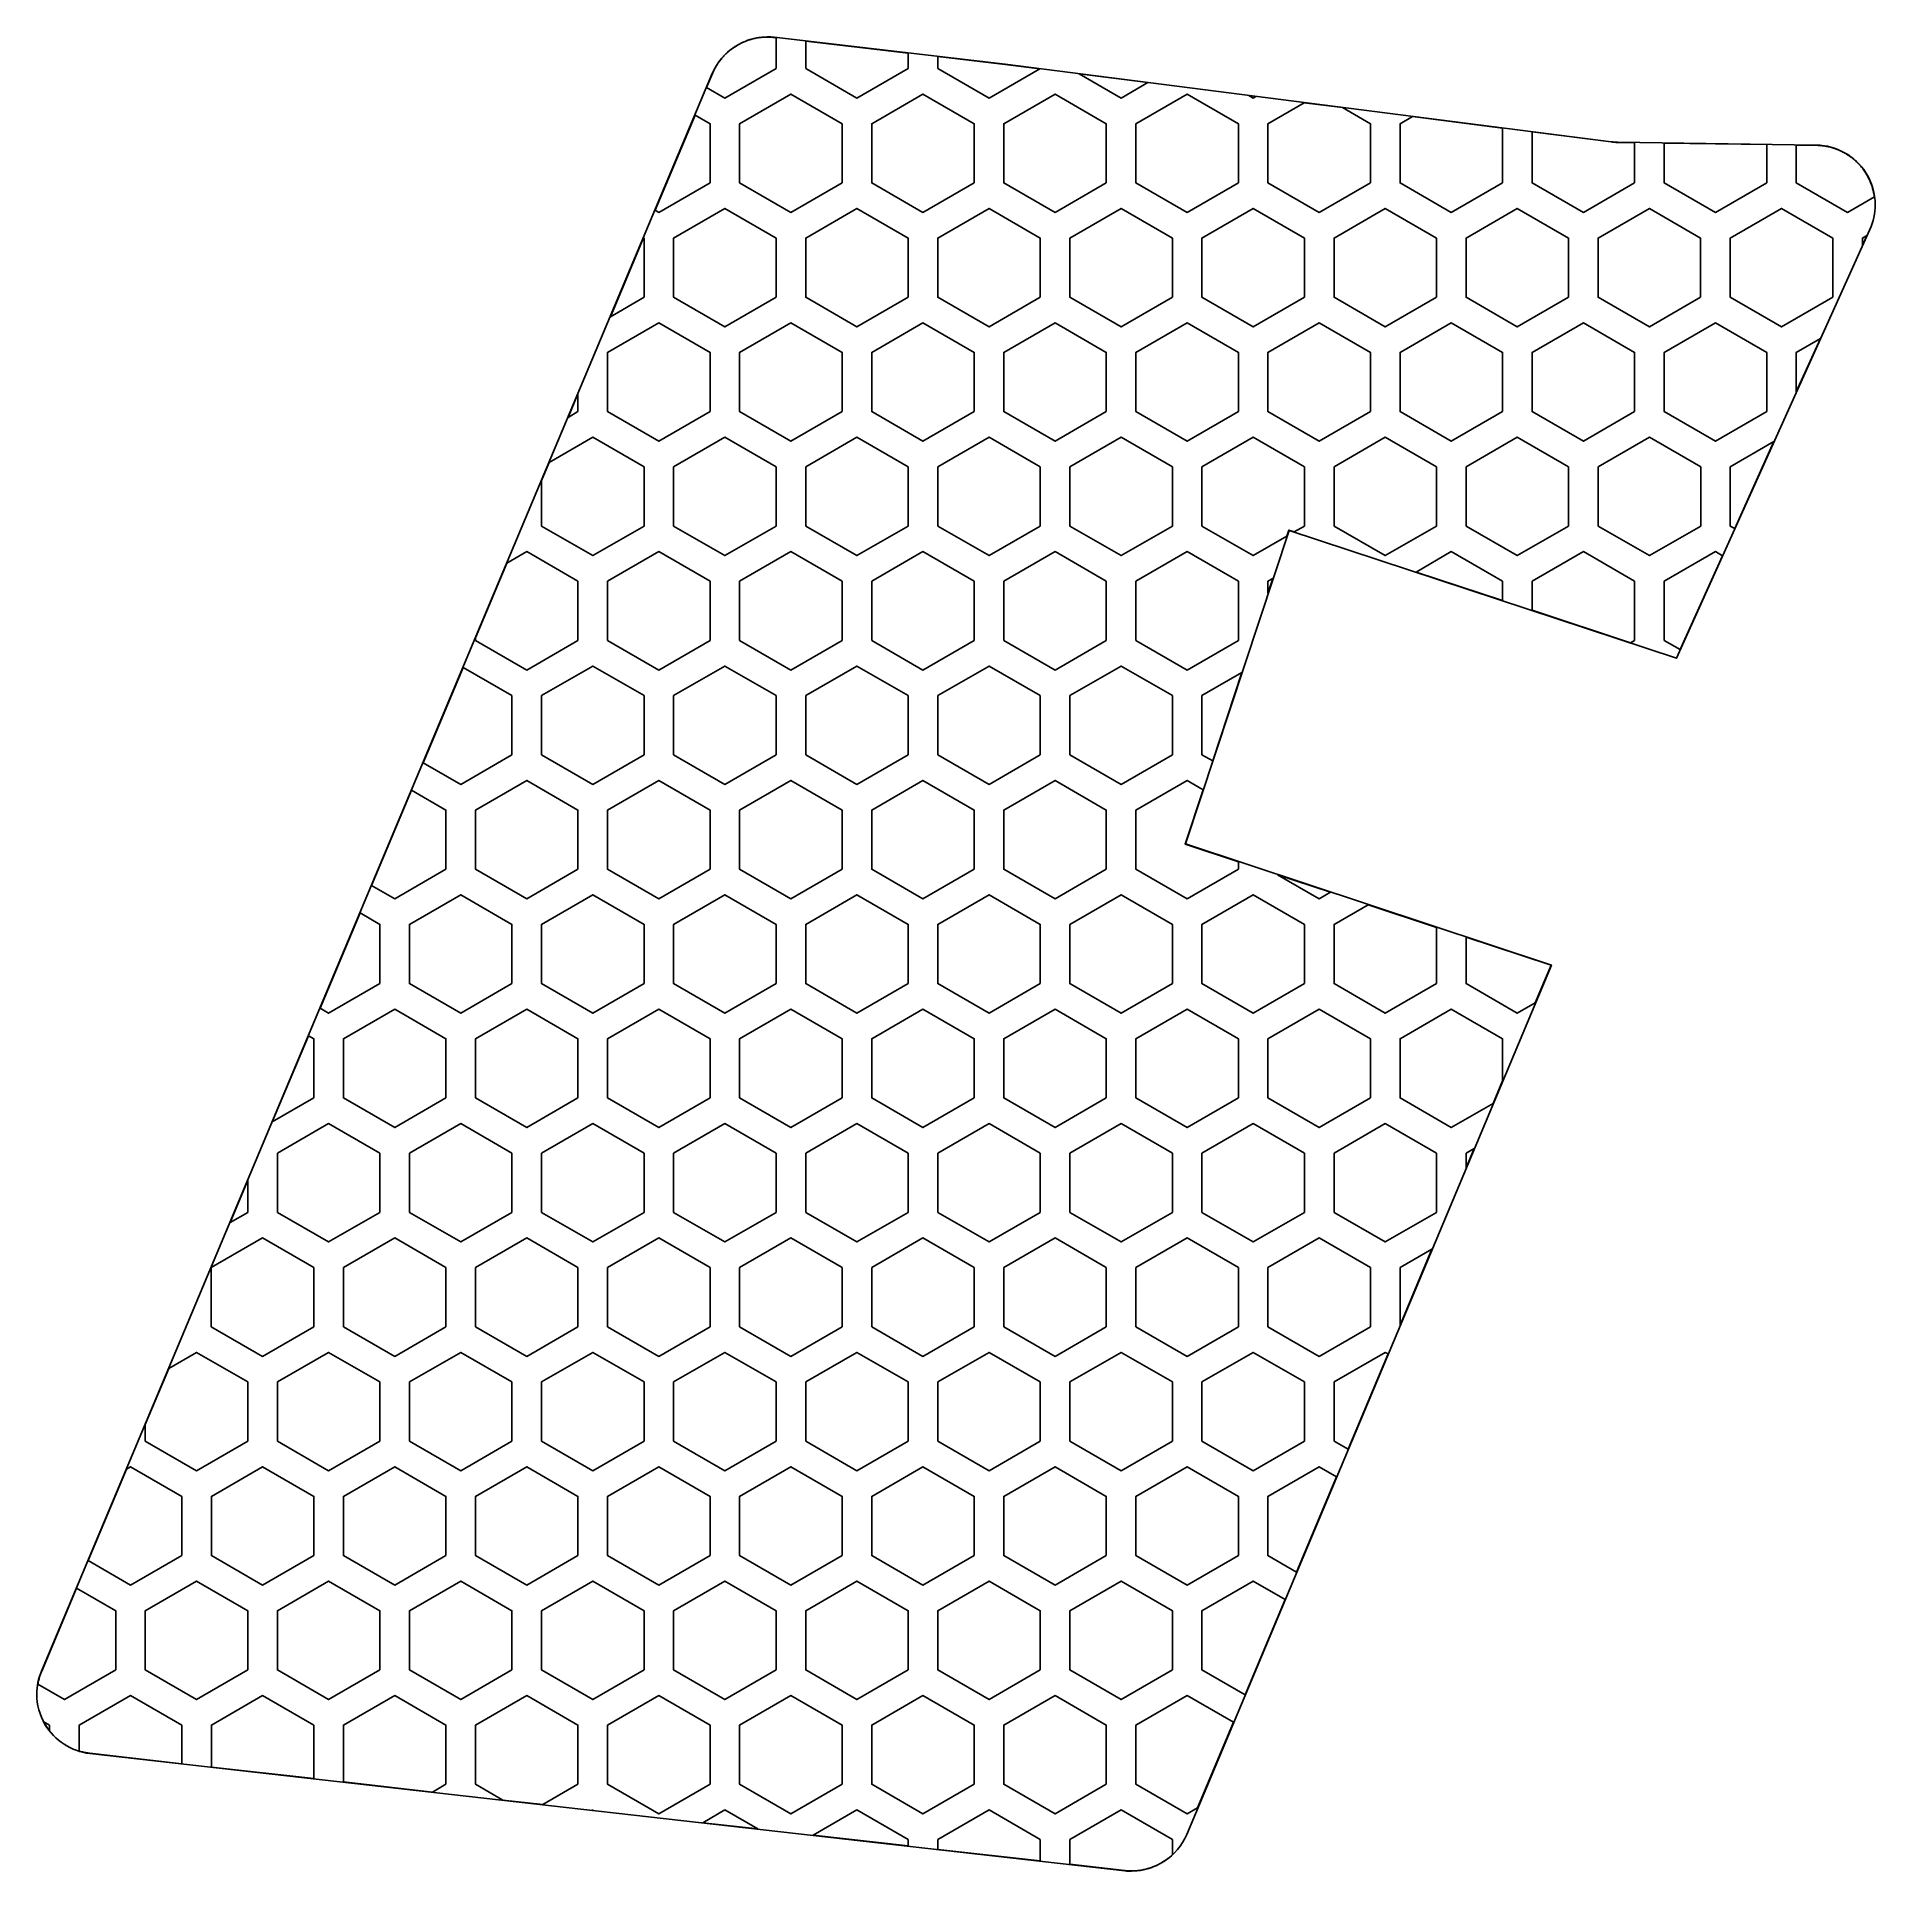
# Model space of a CAD drawing. Extents: x -31.1 to 31.1, y -31 to 31.
import ezdxf

# ---------------------------------------------------------------- set-up
doc = ezdxf.new("R2010")
doc.units = 0
doc.layers.add('Add_Red', color=1, linetype='Continuous')
doc.layers.add('Vector_Red', color=1, linetype='Continuous')

msp = doc.modelspace()

# ---------------------------------------------------------------- linework, layer by layer
at = {"layer": 'Add_Red'}
for points in [[(-6.08, 29.928), (-6.08, 30.969), (-6.145, 30.976), (-6.18, 30.98), (-6.214, 30.983), (-6.249, 30.986), (-6.285, 30.988), (-6.32, 30.989), (-6.377, 30.99), (-6.412, 30.99), (-6.448, 30.989), (-6.483, 30.987), (-6.518, 30.985), (-6.553, 30.982), (-6.588, 30.979), (-6.622, 30.975), (-6.657, 30.97), (-6.692, 30.965), (-6.726, 30.959), (-6.761, 30.953), (-6.795, 30.946), (-6.83, 30.938), (-6.864, 30.93), (-6.898, 30.921), (-6.932, 30.912), (-6.965, 30.902), (-6.999, 30.892), (-7.032, 30.88), (-7.065, 30.869), (-7.098, 30.856), (-7.131, 30.844), (-7.163, 30.83), (-7.195, 30.816), (-7.227, 30.802), (-7.259, 30.787), (-7.29, 30.771), (-7.321, 30.755), (-7.352, 30.738), (-7.383, 30.721), (-7.413, 30.703), (-7.443, 30.684), (-7.472, 30.666), (-7.502, 30.646), (-7.531, 30.626), (-7.559, 30.606), (-7.587, 30.585), (-7.615, 30.564), (-7.643, 30.542), (-7.67, 30.52), (-7.696, 30.497), (-7.723, 30.474), (-7.749, 30.45), (-7.774, 30.426), (-7.799, 30.401), (-7.824, 30.376), (-7.848, 30.351), (-7.871, 30.325), (-7.895, 30.298), (-7.918, 30.272), (-7.94, 30.245), (-7.962, 30.217), (-7.983, 30.189), (-8.004, 30.161), (-8.024, 30.133), (-8.044, 30.104), (-8.064, 30.074), (-8.082, 30.045), (-8.101, 30.015), (-8.119, 29.985), (-8.136, 29.954), (-8.153, 29.923), (-8.169, 29.892), (-8.184, 29.861), (-8.2, 29.829), (-8.214, 29.797), (-8.231, 29.758), (-8.43, 29.285), (-7.812, 28.928), (-6.08, 29.928)], [(-1.616, 29.928), (-1.616, 30.449), (-5.08, 30.852), (-5.08, 29.928), (-3.348, 28.928), (-1.616, 29.928)], [(2.829, 29.917), (1.663, 30.067), (-0.616, 30.332), (-0.616, 29.928), (1.116, 28.928), (2.829, 29.917)], [(6.483, 29.449), (4.163, 29.747), (5.58, 28.928), (6.483, 29.449)], [(-3.848, 26.062), (-3.848, 28.062), (-5.58, 29.062), (-7.312, 28.062), (-7.312, 26.062), (-5.58, 25.062), (-3.848, 26.062)], [(0.616, 26.062), (0.616, 28.062), (-1.116, 29.062), (-2.848, 28.062), (-2.848, 26.062), (-1.116, 25.062), (0.616, 26.062)], [(5.08, 26.062), (5.08, 28.062), (3.348, 29.062), (1.616, 28.062), (1.616, 26.062), (3.348, 25.062), (5.08, 26.062)], [(9.544, 26.062), (9.544, 28.062), (7.812, 29.062), (6.08, 28.062), (6.08, 26.062), (7.812, 25.062), (9.544, 26.062)], [(10.136, 28.982), (9.899, 29.012), (10.044, 28.928), (10.136, 28.982)], [(14.008, 26.062), (14.008, 28.062), (13.066, 28.606), (11.773, 28.772), (10.544, 28.062), (10.544, 26.062), (12.276, 25.062), (14.008, 26.062)], [(-8.312, 26.062), (-8.312, 28.062), (-8.82, 28.355), (-10.172, 25.136), (-10.044, 25.062), (-8.312, 26.062)], [(18.472, 26.062), (18.472, 27.914), (15.427, 28.304), (15.008, 28.062), (15.008, 26.062), (16.74, 25.062), (18.472, 26.062)], [(22.936, 26.062), (22.936, 27.42), (22.367, 27.428), (22.332, 27.429), (22.296, 27.431), (22.261, 27.433), (22.225, 27.435), (22.19, 27.439), (22.139, 27.444), (19.472, 27.786), (19.472, 26.062), (21.204, 25.062), (22.936, 26.062)], [(27.401, 26.062), (27.401, 27.355), (23.936, 27.405), (23.936, 26.062), (25.668, 25.062), (27.401, 26.062)], [(31.041, 25.586), (31.039, 25.6), (31.034, 25.635), (31.028, 25.67), (31.022, 25.704), (31.015, 25.739), (31.007, 25.773), (30.999, 25.807), (30.99, 25.841), (30.981, 25.875), (30.971, 25.908), (30.96, 25.942), (30.949, 25.975), (30.937, 26.008), (30.925, 26.041), (30.912, 26.074), (30.899, 26.106), (30.885, 26.138), (30.87, 26.17), (30.855, 26.202), (30.839, 26.233), (30.823, 26.265), (30.806, 26.295), (30.789, 26.326), (30.771, 26.356), (30.745, 26.399), (30.725, 26.429), (30.706, 26.458), (30.686, 26.487), (30.665, 26.515), (30.644, 26.543), (30.623, 26.571), (30.6, 26.598), (30.578, 26.625), (30.555, 26.652), (30.531, 26.678), (30.508, 26.703), (30.483, 26.729), (30.458, 26.753), (30.433, 26.778), (30.408, 26.802), (30.381, 26.825), (30.355, 26.848), (30.328, 26.871), (30.301, 26.893), (30.273, 26.915), (30.245, 26.936), (30.217, 26.956), (30.188, 26.977), (30.159, 26.996), (30.13, 27.015), (30.1, 27.034), (30.07, 27.052), (30.04, 27.07), (30.009, 27.087), (29.978, 27.103), (29.947, 27.119), (29.915, 27.135), (29.883, 27.149), (29.851, 27.164), (29.819, 27.177), (29.786, 27.191), (29.754, 27.203), (29.721, 27.215), (29.688, 27.227), (29.654, 27.238), (29.621, 27.248), (29.587, 27.258), (29.553, 27.267), (29.519, 27.275), (29.485, 27.283), (29.451, 27.29), (29.416, 27.297), (29.382, 27.303), (29.347, 27.309), (29.312, 27.314), (29.277, 27.318), (29.242, 27.322), (29.207, 27.325), (29.172, 27.327), (29.137, 27.329), (29.077, 27.331), (28.401, 27.341), (28.401, 26.062), (30.133, 25.062), (31.041, 25.586)], [(-6.08, 22.196), (-6.08, 24.196), (-7.812, 25.196), (-9.544, 24.196), (-9.544, 22.196), (-7.812, 21.196), (-6.08, 22.196)], [(-1.616, 22.196), (-1.616, 24.196), (-3.348, 25.196), (-5.08, 24.196), (-5.08, 22.196), (-3.348, 21.196), (-1.616, 22.196)], [(2.848, 22.196), (2.848, 24.196), (1.116, 25.196), (-0.616, 24.196), (-0.616, 22.196), (1.116, 21.196), (2.848, 22.196)], [(7.312, 22.196), (7.312, 24.196), (5.58, 25.196), (3.848, 24.196), (3.848, 22.196), (5.58, 21.196), (7.312, 22.196)], [(11.776, 22.196), (11.776, 24.196), (10.044, 25.196), (8.312, 24.196), (8.312, 22.196), (10.044, 21.196), (11.776, 22.196)], [(16.24, 22.196), (16.24, 24.196), (14.508, 25.196), (12.776, 24.196), (12.776, 22.196), (14.508, 21.196), (16.24, 22.196)], [(20.704, 22.196), (20.704, 24.196), (18.972, 25.196), (17.24, 24.196), (17.24, 22.196), (18.972, 21.196), (20.704, 22.196)], [(25.168, 22.196), (25.168, 24.196), (23.436, 25.196), (21.704, 24.196), (21.704, 22.196), (23.436, 21.196), (25.168, 22.196)], [(29.633, 22.196), (29.633, 24.196), (27.901, 25.196), (26.168, 24.196), (26.168, 22.196), (27.901, 21.196), (29.633, 22.196)], [(30.786, 24.285), (30.633, 24.196), (30.633, 23.944), (30.786, 24.285)], [(-10.544, 22.196), (-10.544, 24.196), (-10.562, 24.206), (-11.682, 21.539), (-10.544, 22.196)], [(-8.312, 18.33), (-8.312, 20.33), (-10.044, 21.33), (-11.776, 20.33), (-11.776, 18.33), (-10.044, 17.33), (-8.312, 18.33)], [(-3.848, 18.33), (-3.848, 20.33), (-5.58, 21.33), (-7.312, 20.33), (-7.312, 18.33), (-5.58, 17.33), (-3.848, 18.33)], [(0.616, 18.33), (0.616, 20.33), (-1.116, 21.33), (-2.848, 20.33), (-2.848, 18.33), (-1.116, 17.33), (0.616, 18.33)], [(5.08, 18.33), (5.08, 20.33), (3.348, 21.33), (1.616, 20.33), (1.616, 18.33), (3.348, 17.33), (5.08, 18.33)], [(9.544, 18.33), (9.544, 20.33), (7.812, 21.33), (6.08, 20.33), (6.08, 18.33), (7.812, 17.33), (9.544, 18.33)], [(14.008, 18.33), (14.008, 20.33), (12.276, 21.33), (10.544, 20.33), (10.544, 18.33), (12.276, 17.33), (14.008, 18.33)], [(18.472, 18.33), (18.472, 20.33), (16.74, 21.33), (15.008, 20.33), (15.008, 18.33), (16.74, 17.33), (18.472, 18.33)], [(22.936, 18.33), (22.936, 20.33), (21.204, 21.33), (19.472, 20.33), (19.472, 18.33), (21.204, 17.33), (22.936, 18.33)], [(27.401, 18.33), (27.401, 20.33), (25.669, 21.33), (23.936, 20.33), (23.936, 18.33), (25.669, 17.33), (27.401, 18.33)], [(29.215, 20.8), (28.401, 20.33), (28.401, 18.995), (29.215, 20.8)], [(-12.776, 18.33), (-12.776, 18.932), (-13.11, 18.137), (-12.776, 18.33)], [(-10.544, 14.464), (-10.544, 16.464), (-12.276, 17.464), (-13.75, 16.613), (-14.008, 15.998), (-14.008, 14.464), (-12.276, 13.464), (-10.544, 14.464)], [(-6.08, 14.464), (-6.08, 16.464), (-7.812, 17.464), (-9.544, 16.464), (-9.544, 14.464), (-7.812, 13.464), (-6.08, 14.464)], [(-1.616, 14.464), (-1.616, 16.464), (-3.348, 17.464), (-5.08, 16.464), (-5.08, 14.464), (-3.348, 13.464), (-1.616, 14.464)], [(2.848, 14.464), (2.848, 16.464), (1.116, 17.464), (-0.616, 16.464), (-0.616, 14.464), (1.116, 13.464), (2.848, 14.464)], [(7.312, 14.464), (7.312, 16.464), (5.58, 17.464), (3.848, 16.464), (3.848, 14.464), (5.58, 13.464), (7.312, 14.464)], [(11.181, 14.12), (11.25, 14.328), (11.435, 14.267), (11.776, 14.464), (11.776, 16.464), (10.044, 17.464), (8.312, 16.464), (8.312, 14.464), (10.044, 13.464), (11.181, 14.12)], [(16.24, 14.464), (16.24, 16.464), (14.508, 17.464), (12.776, 16.464), (12.776, 14.464), (14.508, 13.464), (16.24, 14.464)], [(20.704, 14.464), (20.704, 16.464), (18.972, 17.464), (17.24, 16.464), (17.24, 14.464), (18.972, 13.464), (20.704, 14.464)], [(25.169, 14.464), (25.169, 16.464), (23.436, 17.464), (21.704, 16.464), (21.704, 14.464), (23.436, 13.464), (25.169, 14.464)], [(27.643, 17.316), (26.169, 16.464), (26.169, 14.464), (26.318, 14.378), (27.643, 17.316)], [(-12.776, 10.598), (-12.776, 12.598), (-14.508, 13.598), (-15.179, 13.211), (-16.24, 10.682), (-16.24, 10.598), (-14.508, 9.598), (-12.776, 10.598)], [(-8.312, 10.598), (-8.312, 12.598), (-10.044, 13.598), (-11.776, 12.598), (-11.776, 10.598), (-10.044, 9.598), (-8.312, 10.598)], [(-3.848, 10.598), (-3.848, 12.598), (-5.58, 13.598), (-7.312, 12.598), (-7.312, 10.598), (-5.58, 9.598), (-3.848, 10.598)], [(0.616, 10.598), (0.616, 12.598), (-1.116, 13.598), (-2.848, 12.598), (-2.848, 10.598), (-1.116, 9.598), (0.616, 10.598)], [(5.08, 10.598), (5.08, 12.598), (3.348, 13.598), (1.616, 12.598), (1.616, 10.598), (3.348, 9.598), (5.08, 10.598)], [(9.544, 10.598), (9.544, 12.598), (7.812, 13.598), (6.08, 12.598), (6.08, 10.598), (7.812, 9.598), (9.544, 10.598)], [(18.472, 12.598), (16.74, 13.598), (15.549, 12.91), (18.472, 11.946), (18.472, 12.598)], [(22.936, 10.598), (22.936, 12.598), (21.204, 13.598), (19.472, 12.598), (19.472, 11.616), (22.799, 10.519), (22.936, 10.598)], [(25.905, 13.461), (25.669, 13.598), (23.936, 12.598), (23.936, 10.598), (24.474, 10.288), (25.905, 13.461)], [(10.711, 12.694), (10.544, 12.598), (10.544, 12.19), (10.711, 12.694)], [(-15.008, 6.732), (-15.008, 8.732), (-16.659, 9.685), (-18.011, 6.466), (-16.74, 5.732), (-15.008, 6.732)], [(-10.544, 6.732), (-10.544, 8.732), (-12.276, 9.732), (-14.008, 8.732), (-14.008, 6.732), (-12.276, 5.732), (-10.544, 6.732)], [(-6.08, 6.732), (-6.08, 8.732), (-7.812, 9.732), (-9.544, 8.732), (-9.544, 6.732), (-7.812, 5.732), (-6.08, 6.732)], [(-1.616, 6.732), (-1.616, 8.732), (-3.348, 9.732), (-5.08, 8.732), (-5.08, 6.732), (-3.348, 5.732), (-1.616, 6.732)], [(2.848, 6.732), (2.848, 8.732), (1.116, 9.732), (-0.616, 8.732), (-0.616, 6.732), (1.116, 5.732), (2.848, 6.732)], [(7.312, 6.732), (7.312, 8.732), (5.58, 9.732), (3.848, 8.732), (3.848, 6.732), (5.58, 5.732), (7.312, 6.732)], [(9.661, 9.511), (8.312, 8.732), (8.312, 6.732), (8.675, 6.523), (9.661, 9.511)], [(-12.776, 2.866), (-12.776, 4.866), (-14.508, 5.866), (-16.24, 4.866), (-16.24, 2.866), (-14.508, 1.866), (-12.776, 2.866)], [(-8.312, 2.866), (-8.312, 4.866), (-10.044, 5.866), (-11.776, 4.866), (-11.776, 2.866), (-10.044, 1.866), (-8.312, 2.866)], [(-3.848, 2.866), (-3.848, 4.866), (-5.58, 5.866), (-7.312, 4.866), (-7.312, 2.866), (-5.58, 1.866), (-3.848, 2.866)], [(0.616, 2.866), (0.616, 4.866), (-1.116, 5.866), (-2.848, 4.866), (-2.848, 2.866), (-1.116, 1.866), (0.616, 2.866)], [(5.08, 2.866), (5.08, 4.866), (3.348, 5.866), (1.616, 4.866), (1.616, 2.866), (3.348, 1.866), (5.08, 2.866)], [(9.544, 2.866), (9.544, 3.117), (7.748, 3.712), (8.355, 5.553), (7.812, 5.866), (6.08, 4.866), (6.08, 2.866), (7.812, 1.866), (9.544, 2.866)], [(-17.24, 2.866), (-17.24, 4.866), (-18.401, 5.536), (-19.753, 2.317), (-18.972, 1.866), (-17.24, 2.866)], [(12.658, 2.086), (10.868, 2.679), (12.276, 1.866), (12.658, 2.086)], [(-15.008, -1), (-15.008, 1), (-16.74, 2), (-18.472, 1), (-18.472, -1), (-16.74, -2), (-15.008, -1)], [(-10.544, -1), (-10.544, 1), (-12.276, 2), (-14.008, 1), (-14.008, -1), (-12.276, -2), (-10.544, -1)], [(-6.08, -1), (-6.08, 1), (-7.812, 2), (-9.544, 1), (-9.544, -1), (-7.812, -2), (-6.08, -1)], [(-1.616, -1), (-1.616, 1), (-3.348, 2), (-5.08, 1), (-5.08, -1), (-3.348, -2), (-1.616, -1)], [(2.848, -1), (2.848, 1), (1.116, 2), (-0.616, 1), (-0.616, -1), (1.116, -2), (2.848, -1)], [(7.312, -1), (7.312, 1), (5.58, 2), (3.848, 1), (3.848, -1), (5.58, -2), (7.312, -1)], [(11.776, -1), (11.776, 1), (10.044, 2), (8.312, 1), (8.312, -1), (10.044, -2), (11.776, -1)], [(-19.472, -1), (-19.472, 1), (-20.143, 1.387), (-21.495, -1.832), (-21.204, -2), (-19.472, -1)], [(16.24, -1), (16.24, 0.9), (13.929, 1.666), (12.776, 1), (12.776, -1), (14.508, -2), (16.24, -1)], [(19.579, -1.65), (20.111, -0.381), (17.24, 0.569), (17.24, -1), (18.972, -2), (19.579, -1.65)], [(-17.24, -4.866), (-17.24, -2.866), (-18.972, -1.866), (-20.704, -2.866), (-20.704, -4.866), (-18.972, -5.866), (-17.24, -4.866)], [(-12.776, -4.866), (-12.776, -2.866), (-14.508, -1.866), (-16.24, -2.866), (-16.24, -4.866), (-14.508, -5.866), (-12.776, -4.866)], [(-8.312, -4.866), (-8.312, -2.866), (-10.044, -1.866), (-11.776, -2.866), (-11.776, -4.866), (-10.044, -5.866), (-8.312, -4.866)], [(-3.848, -4.866), (-3.848, -2.866), (-5.58, -1.866), (-7.312, -2.866), (-7.312, -4.866), (-5.58, -5.866), (-3.848, -4.866)], [(0.616, -4.866), (0.616, -2.866), (-1.116, -1.866), (-2.848, -2.866), (-2.848, -4.866), (-1.116, -5.866), (0.616, -4.866)], [(5.08, -4.866), (5.08, -2.866), (3.348, -1.866), (1.616, -2.866), (1.616, -4.866), (3.348, -5.866), (5.08, -4.866)], [(9.544, -4.866), (9.544, -2.866), (7.812, -1.866), (6.08, -2.866), (6.08, -4.866), (7.812, -5.866), (9.544, -4.866)], [(14.008, -4.866), (14.008, -2.866), (12.276, -1.866), (10.544, -2.866), (10.544, -4.866), (12.276, -5.866), (14.008, -4.866)], [(18.152, -5.051), (18.472, -4.287), (18.472, -2.866), (16.74, -1.866), (15.008, -2.866), (15.008, -4.866), (16.74, -5.866), (18.152, -5.051)], [(-21.704, -4.866), (-21.704, -2.866), (-21.885, -2.762), (-23.109, -5.677), (-21.704, -4.866)], [(-19.472, -8.732), (-19.472, -6.732), (-21.204, -5.732), (-22.936, -6.732), (-22.936, -8.732), (-21.204, -9.732), (-19.472, -8.732)], [(-15.008, -8.732), (-15.008, -6.732), (-16.74, -5.732), (-18.472, -6.732), (-18.472, -8.732), (-16.74, -9.732), (-15.008, -8.732)], [(-10.544, -8.732), (-10.544, -6.732), (-12.276, -5.732), (-14.008, -6.732), (-14.008, -8.732), (-12.276, -9.732), (-10.544, -8.732)], [(-6.08, -8.732), (-6.08, -6.732), (-7.812, -5.732), (-9.544, -6.732), (-9.544, -8.732), (-7.812, -9.732), (-6.08, -8.732)], [(-1.616, -8.732), (-1.616, -6.732), (-3.348, -5.732), (-5.08, -6.732), (-5.08, -8.732), (-3.348, -9.732), (-1.616, -8.732)], [(2.848, -8.732), (2.848, -6.732), (1.116, -5.732), (-0.616, -6.732), (-0.616, -8.732), (1.116, -9.732), (2.848, -8.732)], [(7.312, -8.732), (7.312, -6.732), (5.58, -5.732), (3.848, -6.732), (3.848, -8.732), (5.58, -9.732), (7.312, -8.732)], [(11.776, -8.732), (11.776, -6.732), (10.044, -5.732), (8.312, -6.732), (8.312, -8.732), (10.044, -9.732), (11.776, -8.732)], [(16.24, -8.732), (16.24, -6.732), (14.508, -5.732), (12.776, -6.732), (12.776, -8.732), (14.508, -9.732), (16.24, -8.732)], [(17.513, -6.575), (17.24, -6.732), (17.24, -7.224), (17.513, -6.575)], [(-23.936, -8.732), (-23.936, -7.648), (-24.537, -9.079), (-23.936, -8.732)], [(-21.704, -12.598), (-21.704, -10.598), (-23.436, -9.598), (-25.169, -10.598), (-25.169, -12.598), (-23.436, -13.598), (-21.704, -12.598)], [(-17.24, -12.598), (-17.24, -10.598), (-18.972, -9.598), (-20.704, -10.598), (-20.704, -12.598), (-18.972, -13.598), (-17.24, -12.598)], [(-12.776, -12.598), (-12.776, -10.598), (-14.508, -9.598), (-16.24, -10.598), (-16.24, -12.598), (-14.508, -13.598), (-12.776, -12.598)], [(-8.312, -12.598), (-8.312, -10.598), (-10.044, -9.598), (-11.776, -10.598), (-11.776, -12.598), (-10.044, -13.598), (-8.312, -12.598)], [(-3.848, -12.598), (-3.848, -10.598), (-5.58, -9.598), (-7.312, -10.598), (-7.312, -12.598), (-5.58, -13.598), (-3.848, -12.598)], [(0.616, -12.598), (0.616, -10.598), (-1.116, -9.598), (-2.848, -10.598), (-2.848, -12.598), (-1.116, -13.598), (0.616, -12.598)], [(5.08, -12.598), (5.08, -10.598), (3.348, -9.598), (1.616, -10.598), (1.616, -12.598), (3.348, -13.598), (5.08, -12.598)], [(9.544, -12.598), (9.544, -10.598), (7.812, -9.598), (6.08, -10.598), (6.08, -12.598), (7.812, -13.598), (9.544, -12.598)], [(14.008, -12.598), (14.008, -10.598), (12.276, -9.598), (10.544, -10.598), (10.544, -12.598), (12.276, -13.598), (14.008, -12.598)], [(16.086, -9.976), (15.008, -10.598), (15.008, -12.546), (16.086, -9.976)], [(-23.936, -16.464), (-23.936, -14.464), (-25.669, -13.464), (-26.606, -14.005), (-27.401, -15.898), (-27.401, -16.464), (-25.669, -17.464), (-23.936, -16.464)], [(-19.472, -16.464), (-19.472, -14.464), (-21.204, -13.464), (-22.936, -14.464), (-22.936, -16.464), (-21.204, -17.464), (-19.472, -16.464)], [(-15.008, -16.464), (-15.008, -14.464), (-16.74, -13.464), (-18.472, -14.464), (-18.472, -16.464), (-16.74, -17.464), (-15.008, -16.464)], [(-10.544, -16.464), (-10.544, -14.464), (-12.276, -13.464), (-14.008, -14.464), (-14.008, -16.464), (-12.276, -17.464), (-10.544, -16.464)], [(-6.08, -16.464), (-6.08, -14.464), (-7.812, -13.464), (-9.544, -14.464), (-9.544, -16.464), (-7.812, -17.464), (-6.08, -16.464)], [(-1.616, -16.464), (-1.616, -14.464), (-3.348, -13.464), (-5.08, -14.464), (-5.08, -16.464), (-3.348, -17.464), (-1.616, -16.464)], [(2.848, -16.464), (2.848, -14.464), (1.116, -13.464), (-0.616, -14.464), (-0.616, -16.464), (1.116, -17.464), (2.848, -16.464)], [(7.312, -16.464), (7.312, -14.464), (5.58, -13.464), (3.848, -14.464), (3.848, -16.464), (5.58, -17.464), (7.312, -16.464)], [(11.776, -16.464), (11.776, -14.464), (10.044, -13.464), (8.312, -14.464), (8.312, -16.464), (10.044, -17.464), (11.776, -16.464)], [(14.601, -13.517), (14.508, -13.464), (12.776, -14.464), (12.776, -16.464), (13.25, -16.738), (14.601, -13.517)], [(-26.168, -20.33), (-26.168, -18.33), (-27.901, -17.33), (-28.034, -17.407), (-29.334, -20.503), (-27.901, -21.33), (-26.168, -20.33)], [(-21.704, -20.33), (-21.704, -18.33), (-23.436, -17.33), (-25.168, -18.33), (-25.168, -20.33), (-23.436, -21.33), (-21.704, -20.33)], [(-17.24, -20.33), (-17.24, -18.33), (-18.972, -17.33), (-20.704, -18.33), (-20.704, -20.33), (-18.972, -21.33), (-17.24, -20.33)], [(-12.776, -20.33), (-12.776, -18.33), (-14.508, -17.33), (-16.24, -18.33), (-16.24, -20.33), (-14.508, -21.33), (-12.776, -20.33)], [(-8.312, -20.33), (-8.312, -18.33), (-10.044, -17.33), (-11.776, -18.33), (-11.776, -20.33), (-10.044, -21.33), (-8.312, -20.33)], [(-3.848, -20.33), (-3.848, -18.33), (-5.58, -17.33), (-7.312, -18.33), (-7.312, -20.33), (-5.58, -21.33), (-3.848, -20.33)], [(0.616, -20.33), (0.616, -18.33), (-1.116, -17.33), (-2.848, -18.33), (-2.848, -20.33), (-1.116, -21.33), (0.616, -20.33)], [(5.08, -20.33), (5.08, -18.33), (3.348, -17.33), (1.616, -18.33), (1.616, -20.33), (3.348, -21.33), (5.08, -20.33)], [(9.544, -20.33), (9.544, -18.33), (7.812, -17.33), (6.08, -18.33), (6.08, -20.33), (7.812, -21.33), (9.544, -20.33)], [(12.86, -17.667), (12.276, -17.33), (10.544, -18.33), (10.544, -20.33), (11.51, -20.887), (12.86, -17.667)], [(-28.401, -24.196), (-28.401, -22.196), (-29.724, -21.432), (-30.902, -24.237), (-30.915, -24.269), (-30.928, -24.302), (-30.94, -24.335), (-30.951, -24.368), (-30.962, -24.401), (-30.973, -24.435), (-30.983, -24.468), (-30.992, -24.502), (-31.001, -24.536), (-31.009, -24.57), (-31.016, -24.605), (-31.023, -24.639), (-31.029, -24.674), (-31.03, -24.678), (-30.133, -25.196), (-28.401, -24.196)], [(-23.936, -24.196), (-23.936, -22.196), (-25.668, -21.196), (-27.401, -22.196), (-27.401, -24.196), (-25.668, -25.196), (-23.936, -24.196)], [(-19.472, -24.196), (-19.472, -22.196), (-21.204, -21.196), (-22.936, -22.196), (-22.936, -24.196), (-21.204, -25.196), (-19.472, -24.196)], [(-15.008, -24.196), (-15.008, -22.196), (-16.74, -21.196), (-18.472, -22.196), (-18.472, -24.196), (-16.74, -25.196), (-15.008, -24.196)], [(-10.544, -24.196), (-10.544, -22.196), (-12.276, -21.196), (-14.008, -22.196), (-14.008, -24.196), (-12.276, -25.196), (-10.544, -24.196)], [(-6.08, -24.196), (-6.08, -22.196), (-7.812, -21.196), (-9.544, -22.196), (-9.544, -24.196), (-7.812, -25.196), (-6.08, -24.196)], [(-1.616, -24.196), (-1.616, -22.196), (-3.348, -21.196), (-5.08, -22.196), (-5.08, -24.196), (-3.348, -25.196), (-1.616, -24.196)], [(2.848, -24.196), (2.848, -22.196), (1.116, -21.196), (-0.616, -22.196), (-0.616, -24.196), (1.116, -25.196), (2.848, -24.196)], [(7.312, -24.196), (7.312, -22.196), (5.58, -21.196), (3.848, -22.196), (3.848, -24.196), (5.58, -25.196), (7.312, -24.196)], [(11.12, -21.817), (10.044, -21.196), (8.312, -22.196), (8.312, -24.196), (9.769, -25.037), (11.12, -21.817)], [(-26.168, -26.062), (-27.901, -25.062), (-29.633, -26.062), (-29.633, -26.939), (-29.623, -26.942), (-29.589, -26.951), (-29.555, -26.961), (-29.521, -26.969), (-29.487, -26.977), (-29.453, -26.984), (-29.418, -26.991), (-29.384, -26.997), (-29.349, -27.003), (-29.315, -27.008), (-29.274, -27.013), (-26.168, -27.365), (-26.168, -26.062)], [(-21.704, -26.062), (-23.436, -25.062), (-25.168, -26.062), (-25.168, -27.478), (-21.704, -27.871), (-21.704, -26.062)], [(-17.24, -28.062), (-17.24, -26.062), (-18.972, -25.062), (-20.704, -26.062), (-20.704, -27.984), (-17.695, -28.325), (-17.24, -28.062)], [(-12.776, -28.062), (-12.776, -26.062), (-14.508, -25.062), (-16.24, -26.062), (-16.24, -28.062), (-15.318, -28.594), (-13.964, -28.748), (-12.776, -28.062)], [(-8.312, -28.062), (-8.312, -26.062), (-10.044, -25.062), (-11.776, -26.062), (-11.776, -28.062), (-10.044, -29.062), (-8.312, -28.062)], [(-3.848, -28.062), (-3.848, -26.062), (-5.58, -25.062), (-7.312, -26.062), (-7.312, -28.062), (-5.58, -29.062), (-3.848, -28.062)], [(0.616, -28.062), (0.616, -26.062), (-1.116, -25.062), (-2.848, -26.062), (-2.848, -28.062), (-1.116, -29.062), (0.616, -28.062)], [(5.08, -28.062), (5.08, -26.062), (3.348, -25.062), (1.616, -26.062), (1.616, -28.062), (3.348, -29.062), (5.08, -28.062)], [(8.166, -28.858), (9.379, -25.967), (7.812, -25.062), (6.08, -26.062), (6.08, -28.062), (7.812, -29.062), (8.166, -28.858)], [(-30.633, -26.062), (-30.828, -25.949), (-30.823, -25.959), (-30.806, -25.99), (-30.782, -26.032), (-30.764, -26.062), (-30.746, -26.092), (-30.727, -26.121), (-30.707, -26.15), (-30.687, -26.179), (-30.667, -26.208), (-30.646, -26.236), (-30.633, -26.252), (-30.633, -26.062)], [(-12.276, -28.928), (-12.292, -28.937), (-12.253, -28.942), (-12.276, -28.928)], [(-7.812, -28.928), (-8.56, -29.36), (-6.698, -29.571), (-7.812, -28.928)], [(-1.616, -29.928), (-3.348, -28.928), (-4.829, -29.783), (-1.616, -30.147), (-1.616, -29.928)], [(2.848, -29.928), (1.116, -28.928), (-0.616, -29.928), (-0.616, -30.26), (2.848, -30.653), (2.848, -29.928)], [(5.97, -30.99), (6.005, -30.989), (6.04, -30.987), (6.075, -30.985), (6.11, -30.982), (6.145, -30.979), (6.18, -30.975), (6.215, -30.97), (6.25, -30.965), (6.284, -30.959), (6.319, -30.953), (6.353, -30.946), (6.387, -30.938), (6.421, -30.93), (6.455, -30.921), (6.489, -30.912), (6.523, -30.902), (6.556, -30.892), (6.59, -30.88), (6.623, -30.869), (6.656, -30.856), (6.688, -30.844), (6.721, -30.83), (6.753, -30.816), (6.785, -30.802), (6.816, -30.787), (6.848, -30.771), (6.879, -30.755), (6.91, -30.738), (6.94, -30.721), (6.971, -30.703), (7.001, -30.684), (7.03, -30.666), (7.059, -30.646), (7.088, -30.626), (7.117, -30.606), (7.145, -30.585), (7.173, -30.564), (7.2, -30.542), (7.227, -30.52), (7.254, -30.497), (7.28, -30.474), (7.306, -30.45), (7.312, -30.444), (7.312, -29.928), (5.58, -28.928), (3.848, -29.928), (3.848, -30.766), (5.709, -30.977), (5.744, -30.981), (5.779, -30.984), (5.814, -30.986), (5.849, -30.988), (5.884, -30.989), (5.935, -30.99), (5.97, -30.99)]]:
    msp.add_lwpolyline(points, dxfattribs=at)
at = {"layer": 'Vector_Red'}
msp.add_lwpolyline([(30.89, 24.49, 0.105915), (31.068, 25.321, 0.141581), (30.753, 26.405, 0.247496), (29.077, 27.341), (29.077, 27.341), (22.367, 27.438, -0.02822), (22.14, 27.454), (22.14, 27.454), (1.664, 30.077), (-6.143, 30.986, 0.029001), (-6.377, 31, 0.29332), (-8.24, 29.762), (-8.24, 29.762), (-30.911, -24.233, 0.099379), (-31.068, -25.015, 0.132555), (-30.791, -26.037, 0.231934), (-29.275, -27.023), (-29.275, -27.023), (5.708, -30.987, 0.02821), (5.935, -31, 0.29341), (7.798, -29.761), (7.798, -29.761), (20.124, -0.375), (7.761, 3.719), (11.256, 14.316), (24.353, 9.996), (30.89, 24.49)], format="xyb", dxfattribs=at)

doc.saveas('drawing.dxf')
